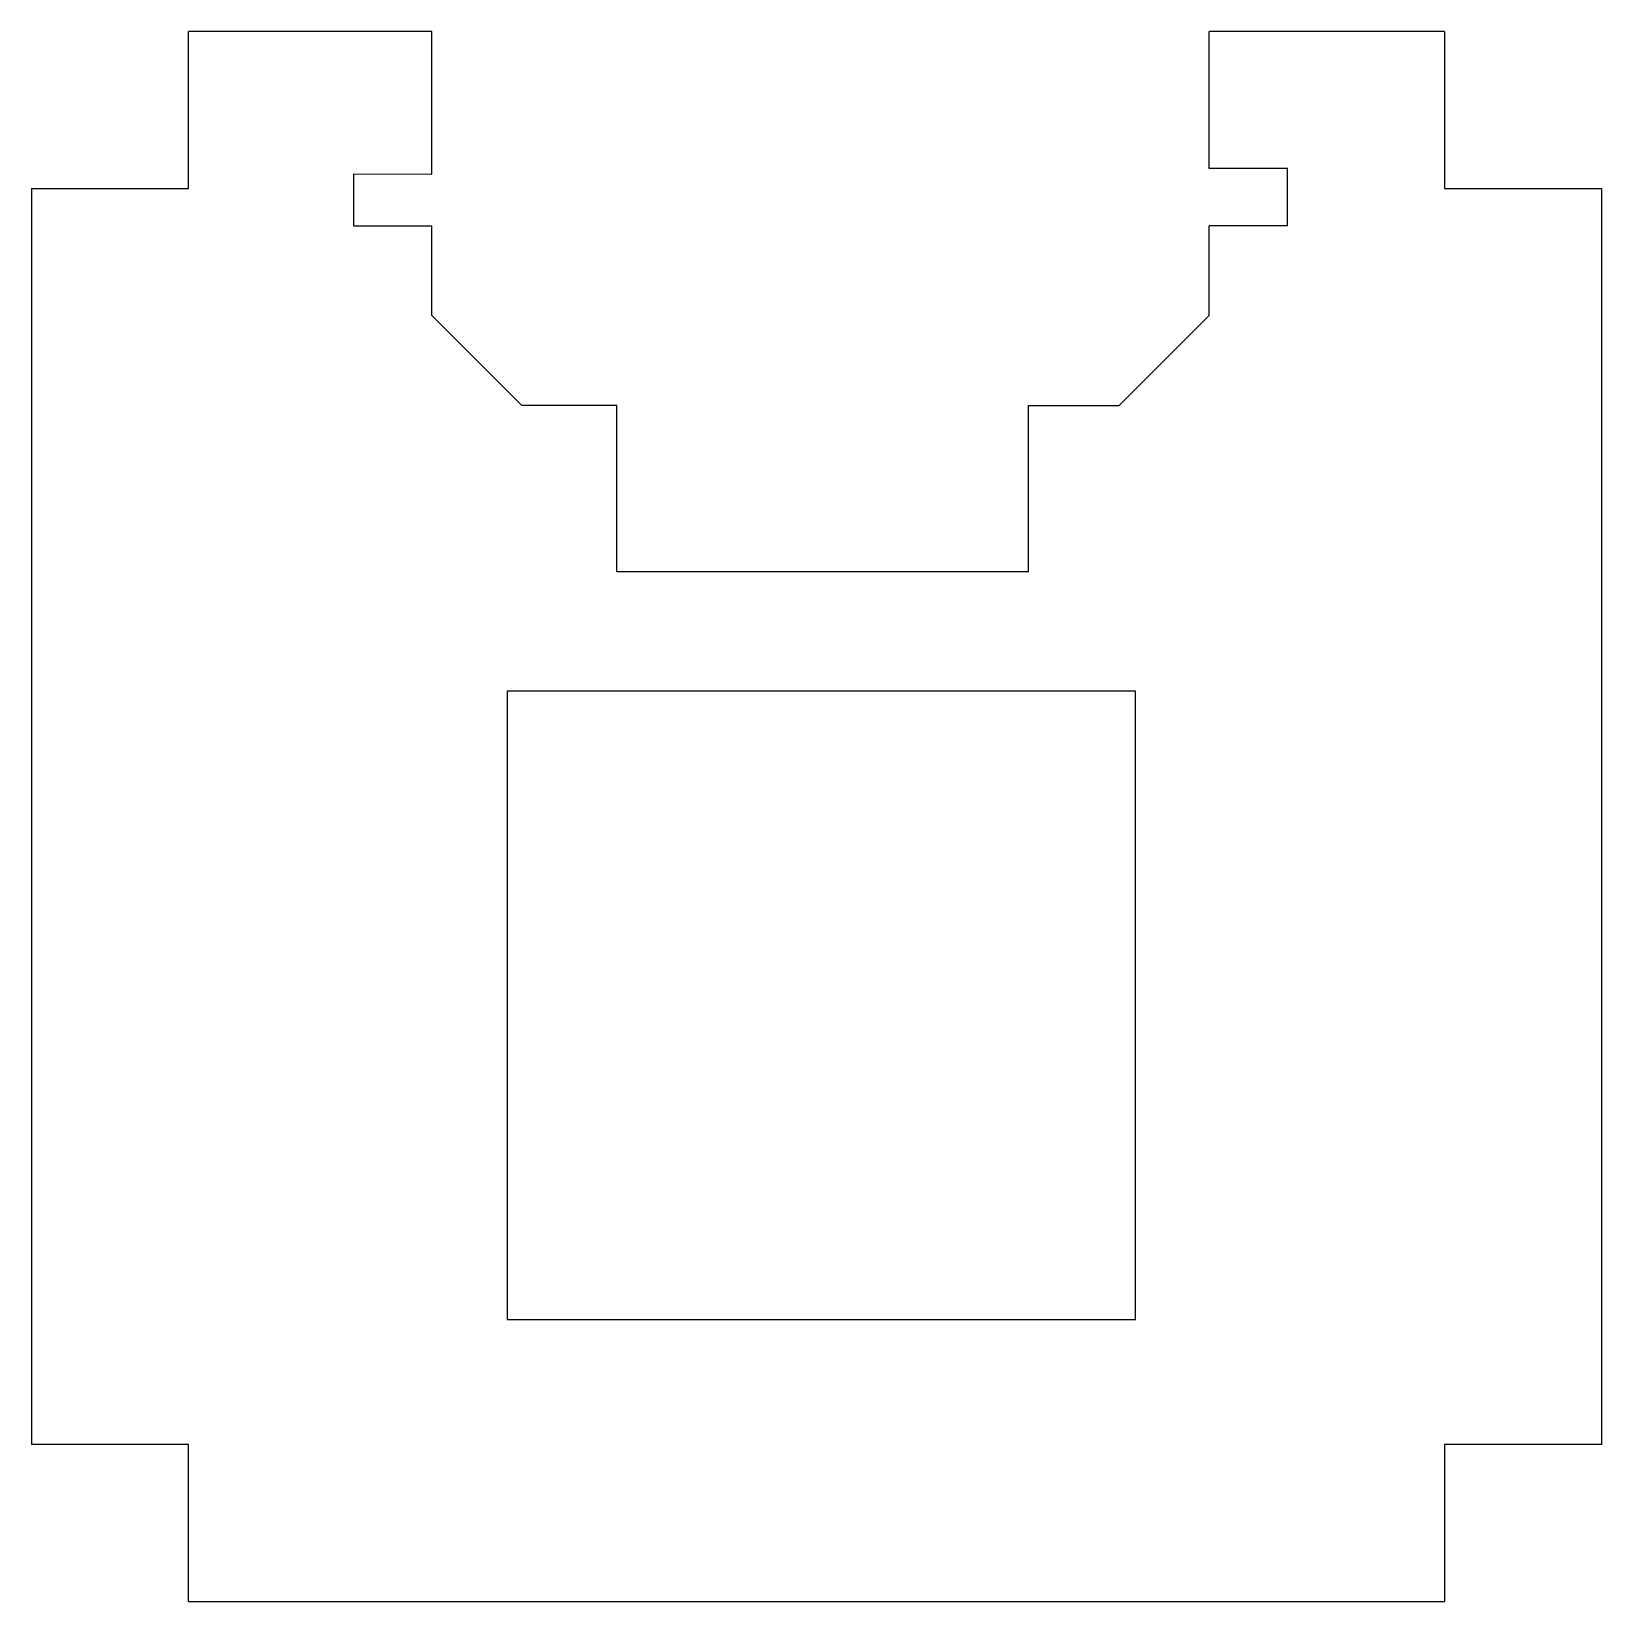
# Model space of a CAD drawing. Extents: x -145 to 145, y -145 to 145.
import ezdxf

# ---------------------------------------------------------------- set-up
doc = ezdxf.new("R2010")
doc.units = 0
doc.header["$MEASUREMENT"] = 0
doc.layers.get('0').update_dxf_attribs({"linetype": 'CONTINUOUS'})

msp = doc.modelspace()

# ---------------------------------------------------------------- linework, layer by layer
for p, q in [((-70.83, 144.56), (-115.65, 144.56)), ((-70.85, 118.3), (-70.83, 144.56)), ((-115.65, 115.65), (-115.65, 144.56)), ((72.28, 119.32), (72.28, 144.56)), ((115.65, 144.56), (72.28, 144.56)), ((115.65, 144.56), (115.65, 115.65)), ((86.74, 119.32), (72.28, 119.32)), ((86.74, 108.78), (86.74, 119.32)), ((-85.28, 118.31), (-70.85, 118.3)), ((-85.28, 118.31), (-85.28, 108.77)), ((-144.56, 115.65), (-144.56, -115.65)), ((-144.56, 115.65), (-115.65, 115.65)), ((115.65, 115.65), (144.56, 115.65)), ((144.56, 115.65), (144.56, -115.65)), ((-85.28, 108.77), (-70.83, 108.77)), ((-70.83, 92.22), (-70.83, 108.77)), ((72.28, 92.22), (72.28, 108.78)), ((86.74, 108.78), (72.28, 108.78)), ((-54.28, 75.67), (-70.83, 92.22)), ((55.73, 75.67), (72.28, 92.22)), ((-36.77, 75.67), (-54.28, 75.67)), ((-36.77, 45.07), (-36.77, 75.67)), ((39.03, 45.07), (39.03, 75.67)), ((39.03, 75.67), (55.73, 75.67)), ((39.03, 45.07), (-36.77, 45.07)), ((58.72, 23.06), (-56.93, 23.06)), ((-56.93, 23.06), (-56.93, -92.59)), ((58.72, -92.59), (58.72, 23.06)), ((-56.93, -92.59), (58.72, -92.59)), ((-115.65, -115.65), (-144.56, -115.65)), ((-115.65, -144.56), (-115.65, -115.65)), ((144.56, -115.65), (115.65, -115.65)), ((115.65, -115.65), (115.65, -144.56)), ((-115.65, -144.56), (115.65, -144.56))]:
    msp.add_line(p, q)

doc.saveas('drawing.dxf')
